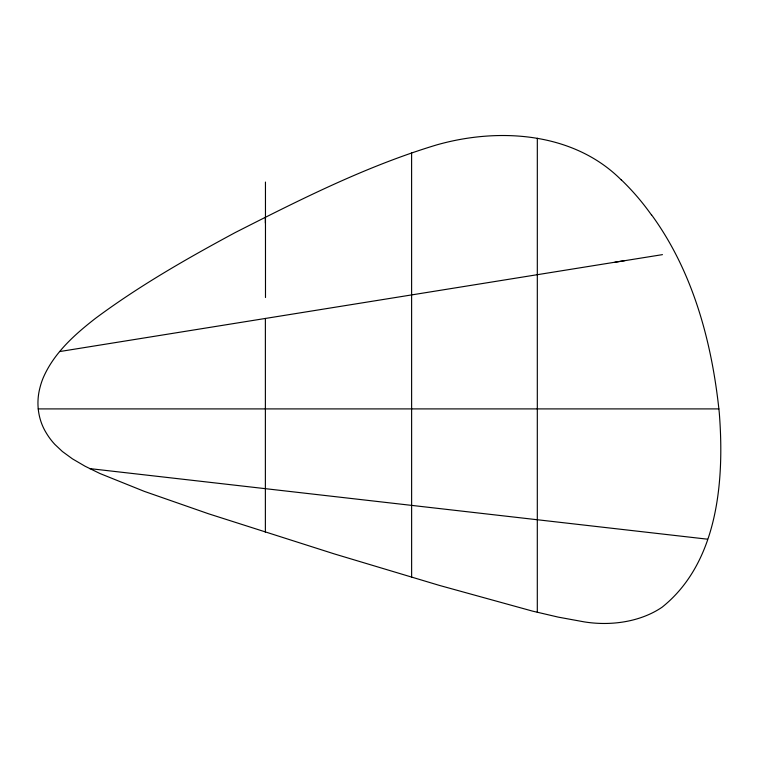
<?xml version="1.0" encoding="UTF-8"?>
<svg xmlns="http://www.w3.org/2000/svg" width="759" height="759" viewBox="0 0 759 759"><rect width="100%" height="100%" fill="white"/><g stroke="black" fill="none" stroke-linecap="round" stroke-linejoin="round"><path stroke-width="1.14" d="M265.375 532.306L265.384 318.438M537.306 612.314L537.325 138.242M59.676 351.559L624.894 260.603M38.197 408.911L718.906 408.902M89.628 468.588L707.464 539.184M621.232 179.911C573.51 132.057 498.54 127.265 436.491 144.96C366.284 166.136 300.403 199.465 235.195 232.577C187.141 258.458 139.504 285.659 95.625 318.249C74.543 334.634 53.604 353.286 42.988 378.352A71.982 71.982 0 0 0 39.791 388.352C35.986 403.238 38.073 419.556 46.119 432.715A67.646 67.646 0 0 0 54.857 444.423L62.409 451.529L72.494 458.882L85.065 466.225L99.951 473.521L144.248 491.348L208.554 513.786L334.15 553.861L439.366 585.398L532.533 611.118L558.188 617.114L584.212 621.877A126.563 126.563 0 0 0 606.991 623.443C622.181 623.082 637.427 620.018 651.194 613.462A83.585 83.585 0 0 0 661.99 607.285C718.526 562.258 724.579 479.413 719.257 412.479C712.056 342.774 693.299 272.111 651.526 214.778M411.606 152.635L411.634 577.314M265.365 217.065L265.365 223.042M621.308 179.836A244.569 244.569 0 0 1 651.393 214.873M265.451 182.056A414.566 0.493 -90 0 1 265.489 297.528M614.762 262.282A585.379 0.949 -9.1 0 1 662.455 254.635"/></g></svg>
